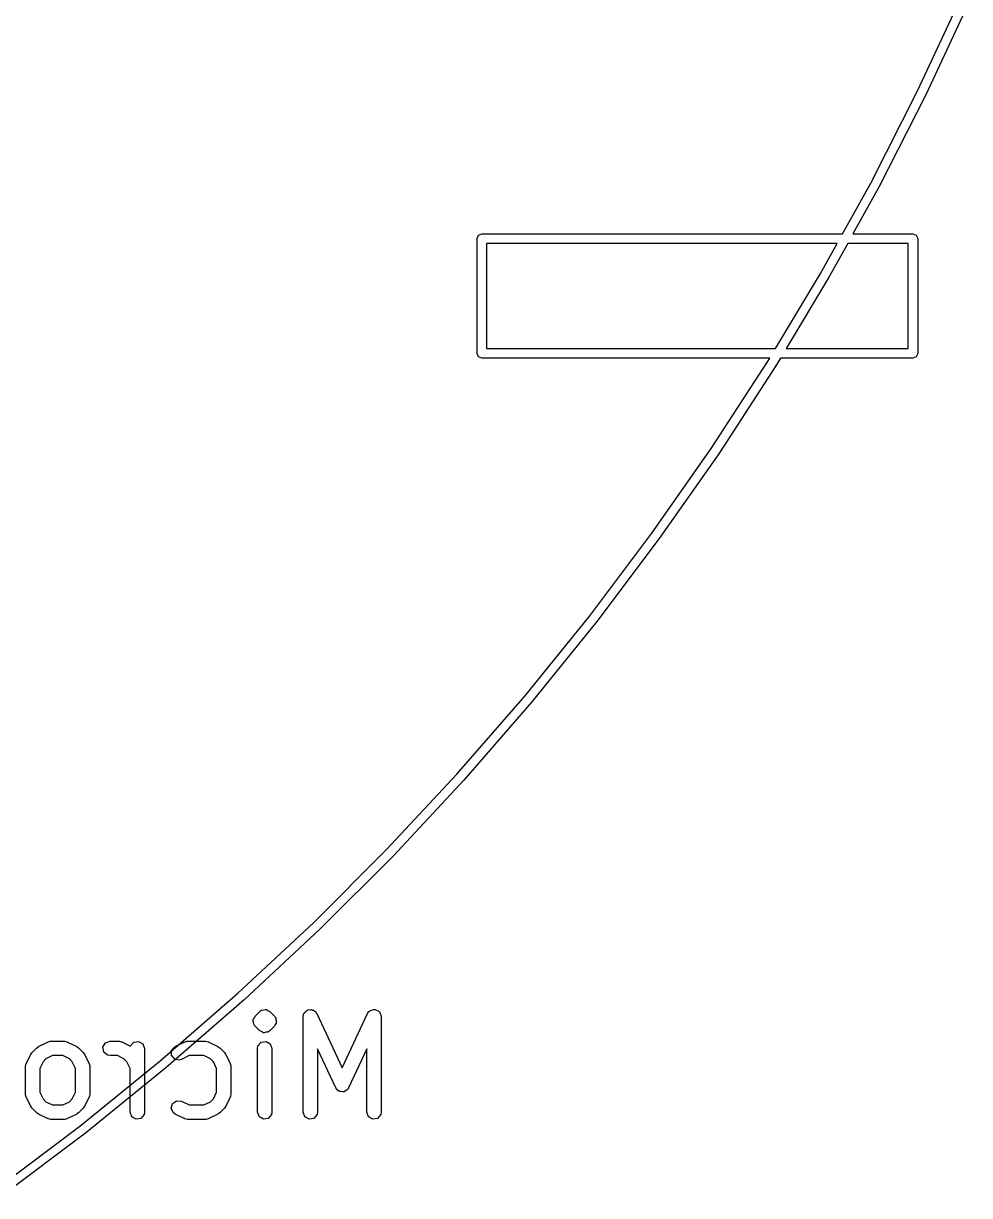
# Model space of a CAD drawing. Extents: x 107.3 to 170.9, y -113.5 to -51.4.
# Drawn here: x 157.59 to 167.48, y -107.57 to -95.31 of the extents above; entities that cross this region are included whole.
import ezdxf

# ---------------------------------------------------------------- set-up
doc = ezdxf.new("R2010")
doc.units = 0
doc.layers.add('BLACK', color=7, linetype='CONTINUOUS')

msp = doc.modelspace()

# ---------------------------------------------------------------- linework, layer by layer
at = {"layer": 'BLACK', "linetype": 'CONTINUOUS'}
for p, q in [((166.938, -96.0161), (167.395, -95.0369)), ((167.482, -95.0755), (167.024, -96.0578)), ((166.448, -96.9788), (166.938, -96.0161)), ((167.024, -96.0578), (166.532, -97.0235)), ((166.154, -97.51), (166.448, -96.9788)), ((166.532, -97.0235), (166.262, -97.51)), ((162.33, -97.56), (162.345, -97.5246)), ((162.345, -97.5246), (162.38, -97.51)), ((162.38, -97.51), (166.154, -97.51)), ((166.262, -97.51), (166.89, -97.51)), ((166.89, -97.51), (166.925, -97.5246)), ((166.925, -97.5246), (166.94, -97.56)), ((162.33, -98.76), (162.33, -97.56)), ((162.43, -97.61), (162.43, -98.71)), ((166.098, -97.61), (162.43, -97.61)), ((165.924, -97.9238), (166.098, -97.61)), ((166.207, -97.61), (166.006, -97.9714)), ((166.84, -97.61), (166.207, -97.61)), ((166.84, -98.71), (166.84, -97.61)), ((166.94, -97.56), (166.94, -98.76)), ((165.452, -98.71), (165.924, -97.9238)), ((166.006, -97.9714), (165.563, -98.71)), ((162.345, -98.7954), (162.33, -98.76)), ((162.43, -98.71), (165.452, -98.71)), ((165.563, -98.71), (166.84, -98.71)), ((166.94, -98.76), (166.925, -98.7954)), ((162.38, -98.81), (162.345, -98.7954)), ((165.392, -98.81), (162.38, -98.81)), ((164.779, -99.7561), (165.368, -98.85)), ((165.448, -98.9004), (164.858, -99.8093)), ((165.368, -98.85), (165.392, -98.81)), ((165.503, -98.81), (165.448, -98.9004)), ((166.89, -98.81), (165.503, -98.81)), ((166.925, -98.7954), (166.89, -98.81)), ((164.159, -100.641), (164.779, -99.7561)), ((164.858, -99.8093), (164.236, -100.697)), ((163.509, -101.504), (164.159, -100.641)), ((164.236, -100.697), (163.584, -101.563)), ((162.829, -102.344), (163.509, -101.504)), ((163.584, -101.563), (162.902, -102.405)), ((162.12, -103.159), (162.829, -102.344)), ((162.902, -102.405), (162.191, -103.223)), ((161.383, -103.949), (162.12, -103.159)), ((162.191, -103.223), (161.452, -104.016)), ((160.619, -104.713), (161.383, -103.949)), ((161.452, -104.016), (160.686, -104.782)), ((159.829, -105.45), (160.619, -104.713)), ((160.686, -104.782), (159.893, -105.521)), ((159.014, -106.159), (159.829, -105.45)), ((159.893, -105.521), (159.075, -106.232)), ((160.009, -105.689), (160.057, -105.641)), ((160.057, -105.641), (160.065, -105.636)), ((160.065, -105.636), (160.067, -105.633)), ((160.067, -105.633), (160.07, -105.632)), ((160.07, -105.632), (160.072, -105.63)), ((160.07, -105.632), (160.07, -105.632)), ((160.072, -105.63), (160.074, -105.629)), ((160.074, -105.629), (160.078, -105.627)), ((160.078, -105.627), (160.098, -105.625)), ((160.098, -105.625), (160.117, -105.62)), ((160.117, -105.62), (160.12, -105.621)), ((160.12, -105.621), (160.123, -105.621)), ((160.123, -105.621), (160.126, -105.622)), ((160.126, -105.622), (160.129, -105.622)), ((160.129, -105.622), (160.145, -105.633)), ((160.145, -105.633), (160.163, -105.641)), ((160.163, -105.641), (160.211, -105.689)), ((160.525, -105.651), (160.538, -105.642)), ((160.538, -105.642), (160.549, -105.63)), ((160.549, -105.63), (160.559, -105.628)), ((160.559, -105.628), (160.567, -105.622)), ((160.567, -105.622), (160.583, -105.623)), ((160.583, -105.623), (160.599, -105.621)), ((160.599, -105.621), (160.608, -105.626)), ((160.608, -105.626), (160.618, -105.626)), ((160.618, -105.626), (160.629, -105.638)), ((160.629, -105.638), (160.644, -105.646)), ((161.185, -105.663), (161.2, -105.641)), ((161.2, -105.641), (161.209, -105.637)), ((161.209, -105.637), (161.215, -105.63)), ((161.215, -105.63), (161.231, -105.627)), ((161.231, -105.627), (161.246, -105.62)), ((161.246, -105.62), (161.256, -105.622)), ((161.256, -105.622), (161.266, -105.621)), ((161.266, -105.621), (161.28, -105.629)), ((161.28, -105.629), (161.296, -105.633)), ((161.296, -105.633), (161.302, -105.641)), ((161.302, -105.641), (161.31, -105.646)), ((159.988, -105.736), (159.99, -105.729)), ((159.993, -105.754), (159.988, -105.736)), ((159.99, -105.723), (160.001, -105.707)), ((159.99, -105.729), (159.99, -105.723)), ((159.994, -105.774), (159.993, -105.754)), ((160.001, -105.707), (160.009, -105.689)), ((160.211, -105.689), (160.216, -105.697)), ((160.216, -105.697), (160.219, -105.699)), ((160.219, -105.699), (160.22, -105.702)), ((160.23, -105.762), (160.219, -105.777)), ((160.22, -105.702), (160.226, -105.71)), ((160.226, -105.71), (160.227, -105.73)), ((160.227, -105.73), (160.232, -105.749)), ((160.232, -105.749), (160.229, -105.755)), ((160.229, -105.755), (160.23, -105.762)), ((160.511, -105.694), (160.516, -105.669)), ((160.511, -106.694), (160.511, -105.694)), ((160.516, -105.669), (160.522, -105.661)), ((160.522, -105.661), (160.525, -105.651)), ((160.644, -105.646), (160.647, -105.656)), ((160.647, -105.656), (160.654, -105.663)), ((160.654, -105.663), (160.919, -106.231)), ((160.919, -106.231), (161.185, -105.663)), ((161.31, -105.646), (161.316, -105.662)), ((161.316, -105.662), (161.325, -105.675)), ((161.325, -105.675), (161.324, -105.685)), ((161.324, -105.685), (161.328, -105.694)), ((161.328, -105.694), (161.328, -106.694)), ((160, -105.782), (159.994, -105.774)), ((160.001, -105.785), (160, -105.782)), ((160.004, -105.787), (160.001, -105.785)), ((160.009, -105.795), (160.004, -105.787)), ((160.057, -105.843), (160.009, -105.795)), ((160.075, -105.851), (160.057, -105.843)), ((160.091, -105.862), (160.075, -105.851)), ((160.094, -105.862), (160.091, -105.862)), ((160.097, -105.864), (160.094, -105.862)), ((160.1, -105.863), (160.097, -105.864)), ((160.103, -105.864), (160.1, -105.863)), ((160.122, -105.859), (160.103, -105.864)), ((160.142, -105.858), (160.122, -105.859)), ((160.145, -105.855), (160.142, -105.858)), ((160.147, -105.855), (160.145, -105.855)), ((160.15, -105.852), (160.147, -105.855)), ((160.153, -105.851), (160.15, -105.852)), ((160.15, -105.852), (160.15, -105.852)), ((160.155, -105.848), (160.153, -105.851)), ((160.163, -105.843), (160.155, -105.848)), ((160.211, -105.795), (160.163, -105.843)), ((160.219, -105.777), (160.211, -105.795)), ((157.724, -106.022), (157.742, -106.01)), ((157.742, -106.01), (157.743, -106.008)), ((157.743, -106.008), (157.838, -105.961)), ((157.838, -105.961), (157.863, -105.953)), ((157.863, -105.953), (157.868, -105.954)), ((157.868, -105.954), (157.872, -105.953)), ((157.872, -105.953), (158.015, -105.953)), ((158.015, -105.953), (158.04, -105.957)), ((158.04, -105.957), (158.044, -105.96)), ((158.044, -105.96), (158.048, -105.961)), ((158.048, -105.961), (158.144, -106.008)), ((158.144, -106.008), (158.162, -106.022)), ((158.417, -106.015), (158.443, -105.97)), ((158.443, -105.97), (158.491, -105.953)), ((158.491, -105.953), (158.586, -105.953)), ((158.586, -105.953), (158.612, -105.957)), ((158.612, -105.957), (158.615, -105.96)), ((158.615, -105.96), (158.62, -105.961)), ((158.62, -105.961), (158.706, -106.004)), ((158.706, -106.002), (158.739, -105.963)), ((158.706, -106.004), (158.706, -106.002)), ((158.739, -105.963), (158.79, -105.954)), ((158.79, -105.954), (158.834, -105.98)), ((158.834, -105.98), (158.852, -106.028)), ((159.136, -106.046), (159.172, -106.008)), ((159.172, -106.008), (159.267, -105.961)), ((159.267, -105.961), (159.292, -105.953)), ((159.292, -105.953), (159.296, -105.954)), ((159.296, -105.954), (159.3, -105.953)), ((159.3, -105.953), (159.491, -105.953)), ((159.491, -105.953), (159.517, -105.957)), ((159.517, -105.957), (159.52, -105.96)), ((159.52, -105.96), (159.524, -105.961)), ((159.524, -105.961), (159.62, -106.008)), ((159.62, -106.008), (159.638, -106.022)), ((160.035, -106.028), (160.039, -106.002)), ((160.039, -106.002), (160.072, -105.963)), ((160.072, -105.963), (160.123, -105.954)), ((160.123, -105.954), (160.167, -105.98)), ((160.167, -105.98), (160.185, -106.028)), ((157.614, -106.185), (157.662, -106.09)), ((157.662, -106.09), (157.675, -106.072)), ((157.675, -106.072), (157.676, -106.07)), ((157.676, -106.07), (157.724, -106.022)), ((157.89, -106.103), (157.821, -106.137)), ((157.997, -106.103), (157.89, -106.103)), ((158.066, -106.137), (157.997, -106.103)), ((158.162, -106.022), (158.163, -106.022)), ((158.163, -106.022), (158.211, -106.07)), ((158.211, -106.07), (158.223, -106.088)), ((158.223, -106.088), (158.225, -106.09)), ((158.225, -106.09), (158.272, -106.185)), ((158.426, -106.065), (158.417, -106.015)), ((158.465, -106.098), (158.426, -106.065)), ((158.491, -106.103), (158.465, -106.098)), ((158.568, -106.103), (158.491, -106.103)), ((158.637, -106.137), (158.568, -106.103)), ((158.852, -106.028), (158.852, -106.694)), ((159.133, -106.097), (159.136, -106.046)), ((159.164, -106.138), (159.133, -106.097)), ((159.318, -106.103), (159.239, -106.143)), ((159.473, -106.103), (159.318, -106.103)), ((159.542, -106.137), (159.473, -106.103)), ((159.638, -106.022), (159.639, -106.022)), ((159.639, -106.022), (159.687, -106.07)), ((159.687, -106.07), (159.7, -106.088)), ((159.7, -106.088), (159.701, -106.09)), ((159.701, -106.09), (159.748, -106.185)), ((160.035, -106.694), (160.035, -106.028)), ((160.185, -106.028), (160.185, -106.694)), ((160.852, -106.44), (160.661, -106.033)), ((160.661, -106.033), (160.661, -106.694)), ((161.178, -106.033), (160.987, -106.44)), ((161.178, -106.694), (161.178, -106.033)), ((157.606, -106.218), (157.611, -106.193)), ((157.606, -106.504), (157.606, -106.218)), ((157.611, -106.193), (157.614, -106.189)), ((157.614, -106.189), (157.614, -106.185)), ((157.791, -106.167), (157.756, -106.236)), ((157.756, -106.236), (157.756, -106.486)), ((157.821, -106.137), (157.791, -106.167)), ((158.096, -106.167), (158.066, -106.137)), ((158.13, -106.236), (158.096, -106.167)), ((158.13, -106.486), (158.13, -106.236)), ((158.174, -106.839), (159.014, -106.159)), ((159.075, -106.232), (158.233, -106.914)), ((158.272, -106.185), (158.28, -106.21)), ((158.28, -106.21), (158.279, -106.214)), ((158.279, -106.214), (158.28, -106.218)), ((158.28, -106.218), (158.28, -106.504)), ((158.667, -106.167), (158.637, -106.137)), ((158.702, -106.236), (158.667, -106.167)), ((158.702, -106.694), (158.702, -106.236)), ((159.214, -106.15), (159.164, -106.138)), ((159.239, -106.143), (159.214, -106.15)), ((159.572, -106.167), (159.542, -106.137)), ((159.606, -106.236), (159.572, -106.167)), ((159.606, -106.486), (159.606, -106.236)), ((159.748, -106.185), (159.756, -106.21)), ((159.756, -106.21), (159.755, -106.214)), ((159.755, -106.214), (159.756, -106.218)), ((159.756, -106.218), (159.756, -106.504)), ((157.756, -106.486), (157.791, -106.555)), ((158.096, -106.555), (158.13, -106.486)), ((159.572, -106.555), (159.606, -106.486)), ((160.865, -106.454), (160.852, -106.44)), ((160.876, -106.47), (160.865, -106.454)), ((160.883, -106.472), (160.876, -106.47)), ((160.888, -106.477), (160.883, -106.472)), ((160.907, -106.478), (160.888, -106.477)), ((160.926, -106.483), (160.907, -106.478)), ((160.932, -106.481), (160.926, -106.483)), ((160.939, -106.481), (160.932, -106.481)), ((160.955, -106.47), (160.939, -106.481)), ((160.973, -106.462), (160.955, -106.47)), ((160.978, -106.454), (160.973, -106.462)), ((160.981, -106.452), (160.978, -106.454)), ((160.982, -106.449), (160.981, -106.452)), ((160.987, -106.44), (160.982, -106.449)), ((157.608, -106.508), (157.606, -106.504)), ((157.607, -106.513), (157.608, -106.508)), ((157.614, -106.538), (157.607, -106.513)), ((157.662, -106.633), (157.614, -106.538)), ((157.791, -106.555), (157.821, -106.585)), ((157.821, -106.585), (157.89, -106.619)), ((157.89, -106.619), (157.997, -106.619)), ((157.997, -106.619), (158.066, -106.585)), ((158.066, -106.585), (158.096, -106.555)), ((158.272, -106.538), (158.225, -106.633)), ((158.273, -106.533), (158.272, -106.538)), ((158.276, -106.53), (158.273, -106.533)), ((158.28, -106.504), (158.276, -106.53)), ((159.13, -106.651), (159.145, -106.602)), ((159.145, -106.602), (159.188, -106.574)), ((159.188, -106.574), (159.239, -106.58)), ((159.239, -106.58), (159.318, -106.619)), ((159.318, -106.619), (159.473, -106.619)), ((159.473, -106.619), (159.542, -106.585)), ((159.542, -106.585), (159.572, -106.555)), ((159.748, -106.538), (159.701, -106.633)), ((159.749, -106.533), (159.748, -106.538)), ((159.752, -106.53), (159.749, -106.533)), ((159.756, -106.504), (159.752, -106.53)), ((157.663, -106.634), (157.662, -106.633)), ((157.676, -106.652), (157.663, -106.634)), ((157.724, -106.7), (157.676, -106.652)), ((157.725, -106.701), (157.724, -106.7)), ((157.743, -106.714), (157.725, -106.701)), ((157.838, -106.762), (157.743, -106.714)), ((158.144, -106.714), (158.048, -106.762)), ((158.145, -106.713), (158.144, -106.714)), ((158.163, -106.7), (158.145, -106.713)), ((158.211, -106.652), (158.163, -106.7)), ((158.225, -106.633), (158.211, -106.651)), ((158.211, -106.651), (158.211, -106.652)), ((158.719, -106.743), (158.702, -106.694)), ((158.764, -106.768), (158.719, -106.743)), ((158.847, -106.72), (158.814, -106.759)), ((158.852, -106.694), (158.847, -106.72)), ((159.151, -106.698), (159.13, -106.651)), ((159.172, -106.714), (159.151, -106.698)), ((159.267, -106.762), (159.172, -106.714)), ((159.62, -106.714), (159.524, -106.762)), ((159.621, -106.713), (159.62, -106.714)), ((159.639, -106.7), (159.621, -106.713)), ((159.687, -106.652), (159.639, -106.7)), ((159.688, -106.651), (159.687, -106.652)), ((159.701, -106.633), (159.688, -106.651)), ((160.053, -106.743), (160.035, -106.694)), ((160.097, -106.768), (160.053, -106.743)), ((160.18, -106.72), (160.147, -106.759)), ((160.185, -106.694), (160.18, -106.72)), ((160.529, -106.743), (160.511, -106.694)), ((160.573, -106.768), (160.529, -106.743)), ((160.657, -106.72), (160.624, -106.759)), ((160.661, -106.694), (160.657, -106.72)), ((161.195, -106.743), (161.178, -106.694)), ((161.24, -106.768), (161.195, -106.743)), ((161.323, -106.72), (161.29, -106.759)), ((161.328, -106.694), (161.323, -106.72)), ((157.311, -107.489), (158.174, -106.839)), ((157.843, -106.762), (157.838, -106.762)), ((157.846, -106.765), (157.843, -106.762)), ((157.872, -106.769), (157.846, -106.765)), ((158.015, -106.769), (157.872, -106.769)), ((158.019, -106.768), (158.015, -106.769)), ((158.023, -106.769), (158.019, -106.768)), ((158.048, -106.762), (158.023, -106.769)), ((158.814, -106.759), (158.764, -106.768)), ((159.271, -106.762), (159.267, -106.762)), ((159.275, -106.765), (159.271, -106.762)), ((159.3, -106.769), (159.275, -106.765)), ((159.491, -106.769), (159.3, -106.769)), ((159.495, -106.768), (159.491, -106.769)), ((159.499, -106.769), (159.495, -106.768)), ((159.524, -106.762), (159.499, -106.769)), ((160.147, -106.759), (160.097, -106.768)), ((160.624, -106.759), (160.573, -106.768)), ((161.29, -106.759), (161.24, -106.768)), ((158.233, -106.914), (157.367, -107.566))]:
    msp.add_line(p, q, dxfattribs=at)

doc.saveas('drawing.dxf')
